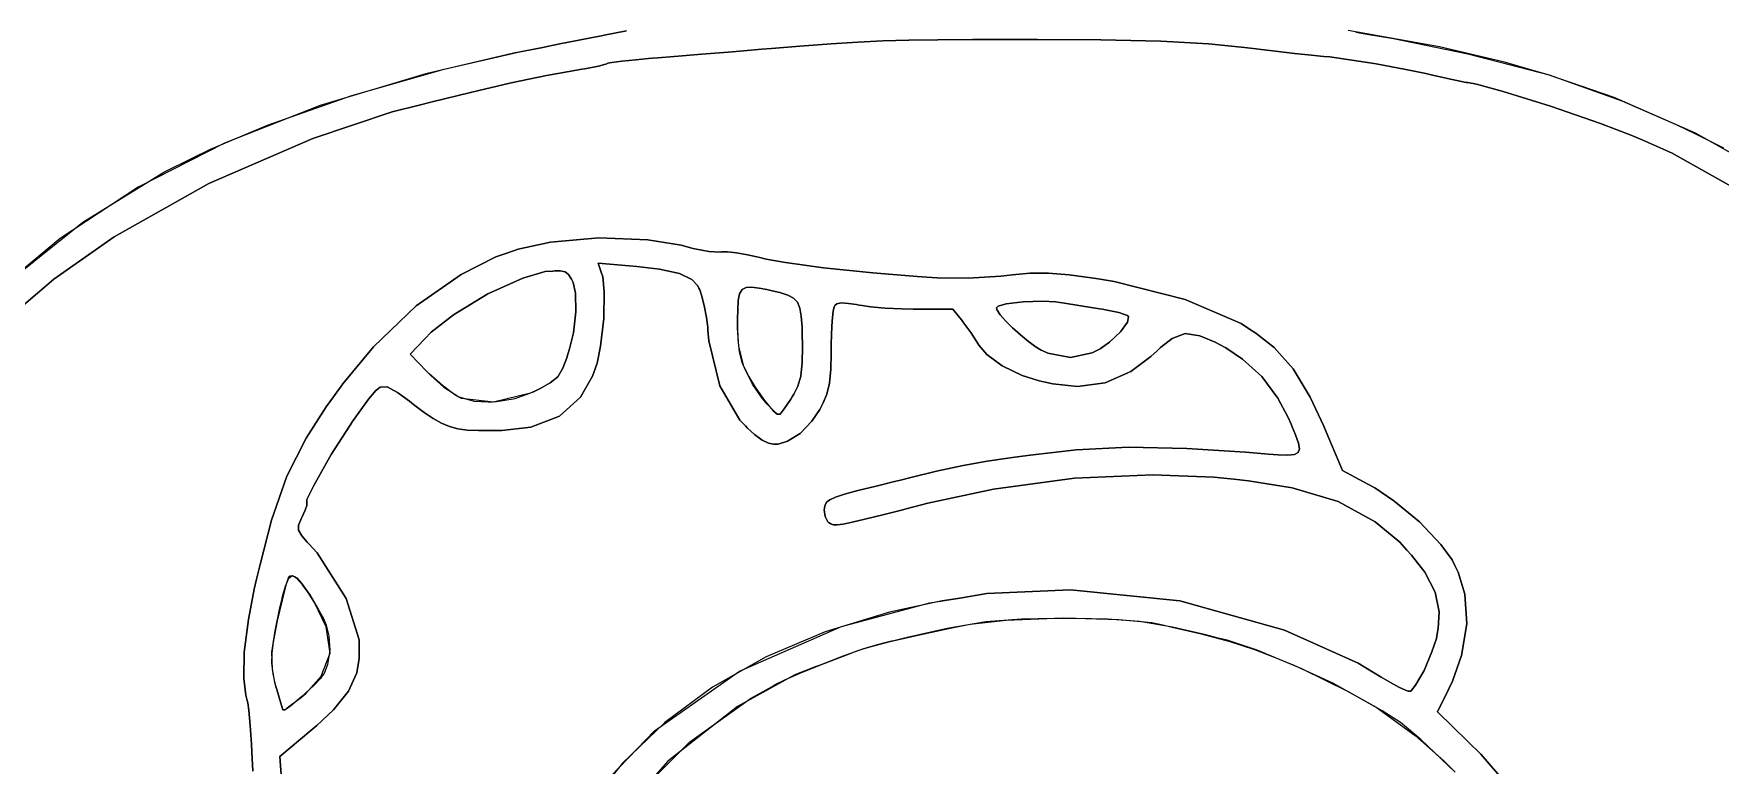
# Model space of a CAD drawing. Extents: x 0 to 13, y 0 to 16.7.
# Drawn here: x 4.449 to 9.139, y 11.753 to 13.787 of the extents above; entities that cross this region are included whole.
import ezdxf

# ---------------------------------------------------------------- set-up
doc = ezdxf.new("R2010")
doc.units = 0
doc.layers.get('0').update_dxf_attribs({"linetype": 'CONTINUOUS'})

msp = doc.modelspace()

# ---------------------------------------------------------------- linework, layer by layer
at = {"color": 0}
for points in [[(4.31847, 13.0494), (4.58496, 13.2631), (4.81071, 13.4018), (4.8896, 13.4407), (4.94081, 13.4659), (5.0989, 13.5327), (5.33371, 13.6155), (5.59022, 13.6881), (5.79563, 13.7356), (5.86458, 13.749), (5.87642, 13.7514), (5.91206, 13.7586), (5.96013, 13.7681), (6.00315, 13.7766), (6.02735, 13.7816), (6.03543, 13.7833), (6.0969, 13.7948)], [(8.12603, 13.7918), (8.16146, 13.7854), (8.23058, 13.7734), (8.43707, 13.7315), (8.66351, 13.6724), (8.86572, 13.6009), (9.01878, 13.5339), (9.06874, 13.5094), (9.14844, 13.47)], [(9.24431, 13.3203), (9.00521, 13.4551), (8.92188, 13.4916), (8.89333, 13.5043), (8.80588, 13.5378), (8.66754, 13.5858), (8.53526, 13.6266), (8.46115, 13.6467), (8.4375, 13.651), (8.43251, 13.6519), (8.39344, 13.6595), (8.34711, 13.6698), (8.33854, 13.6719), (8.3201, 13.6762), (8.26437, 13.6878), (8.18201, 13.703), (8.10237, 13.7157), (8.05296, 13.7224), (8.03646, 13.724), (8.02789, 13.7248), (8.00228, 13.7274), (7.95557, 13.7324), (7.9024, 13.7385), (7.86231, 13.7432), (7.84896, 13.7448), (7.81565, 13.7487), (7.7156, 13.7587), (7.58306, 13.7668), (7.4165, 13.7705), (7.24001, 13.771), (7.18126, 13.7708), (7.15104, 13.7708), (7.06054, 13.7708), (6.96322, 13.7703), (6.88217, 13.7692), (6.81039, 13.7671), (6.74078, 13.7638), (6.66618, 13.759), (6.57958, 13.7524), (6.50032, 13.746), (6.47396, 13.7438), (6.4534, 13.7421), (6.39182, 13.7371), (6.30701, 13.7301), (6.2296, 13.7237), (6.18474, 13.72), (6.16982, 13.7188), (6.15821, 13.7178), (6.12354, 13.7147), (6.08447, 13.7107), (6.05653, 13.707), (6.04503, 13.705), (6.04372, 13.7042), (6.04243, 13.7034), (6.01921, 13.6972), (5.9815, 13.6898), (5.97293, 13.6885), (5.94835, 13.6843), (5.87472, 13.6706), (5.77653, 13.6503), (5.66351, 13.6241), (5.55643, 13.5977), (5.52083, 13.5885), (5.44586, 13.5697), (5.22537, 13.4957), (4.93619, 13.3702), (4.67236, 13.2219), (4.50444, 13.1048), (4.45313, 13.0604), (4.40869, 13.0222)], [(5.05778, 11.7365), (5.05729, 11.7552), (5.05669, 11.7692), (5.05442, 11.8109), (5.05072, 11.8629), (5.04671, 11.9054), (5.044, 11.9266), (5.04269, 11.9323), (5.03879, 11.9474), (5.03299, 11.9941), (5.03381, 12.0675), (5.04563, 12.1576), (5.06228, 12.2419), (5.06874, 12.2698), (5.07818, 12.3112), (5.11014, 12.4345), (5.15246, 12.5566), (5.20628, 12.6622), (5.26237, 12.749), (5.28228, 12.7771), (5.30806, 12.8134), (5.39382, 12.9162), (5.51247, 13.0299), (5.63732, 13.1175), (5.73394, 13.1662), (5.76768, 13.1781), (5.79628, 13.1883), (5.88612, 13.2074), (6.02067, 13.2196), (6.15657, 13.2142), (6.2494, 13.1995), (6.27919, 13.1907), (6.287, 13.1886), (6.32656, 13.1812), (6.35781, 13.1795), (6.36143, 13.1802), (6.36507, 13.1808), (6.37788, 13.1803), (6.40321, 13.1775), (6.43425, 13.1722), (6.45942, 13.1667), (6.46772, 13.1646), (6.48546, 13.16), (6.53993, 13.1504), (6.64556, 13.1362), (6.78207, 13.1224), (6.90565, 13.1123), (6.94689, 13.1094), (6.96169, 13.1081), (7.0479, 13.1069), (7.13829, 13.1125), (7.15522, 13.1146), (7.17106, 13.1164), (7.21881, 13.1208), (7.27094, 13.1216), (7.32878, 13.1166), (7.38926, 13.1083), (7.4094, 13.1052), (7.45389, 13.0982), (7.65104, 13.0483), (7.80647, 12.9812), (7.83018, 12.9656), (7.84793, 12.9539), (7.89817, 12.914), (7.95156, 12.8547), (7.99864, 12.7767), (8.0364, 12.6961), (8.0479, 12.6687), (8.08854, 12.5719), (8.1594, 12.5344), (8.17828, 12.5243), (8.23182, 12.488), (8.30246, 12.4292), (8.36193, 12.3665), (8.39344, 12.3239), (8.40104, 12.3083), (8.41021, 12.2896), (8.4286, 12.2288), (8.43474, 12.1457), (8.41965, 12.0577), (8.39421, 11.9862), (8.38336, 11.9635), (8.35314, 11.901), (8.4375, 11.8187), (8.47325, 11.7837), (8.57146, 11.6694)], [(6.02989, 11.6973), (6.17535, 11.8481), (6.41157, 12.0147), (6.69564, 12.1386), (6.94086, 12.2044), (7.02399, 12.2177), (7.09988, 12.2301), (7.33214, 12.2406), (7.63644, 12.2102), (7.92746, 12.1287), (8.13238, 12.0366), (8.19586, 11.9979), (8.20226, 11.994), (8.22194, 11.9825), (8.24539, 11.9699), (8.26361, 11.9615), (8.27138, 11.9583), (8.27399, 11.9583), (8.27849, 11.9583), (8.29199, 11.9749), (8.31532, 12.0158), (8.33751, 12.0678), (8.34961, 12.105), (8.35211, 12.1177), (8.35508, 12.1327), (8.35764, 12.1788), (8.34657, 12.2344), (8.31717, 12.29), (8.28093, 12.3366), (8.26768, 12.351), (8.24767, 12.3727), (8.17931, 12.4298), (8.07628, 12.4862), (7.94863, 12.5242), (7.82715, 12.5439), (7.78646, 12.5479), (7.73047, 12.5534), (7.56158, 12.5603), (7.34283, 12.5513), (7.11806, 12.5201), (6.93522, 12.4812), (6.875, 12.4656), (6.85872, 12.4615), (6.80985, 12.4491), (6.76058, 12.4368), (6.72461, 12.4282), (6.6996, 12.4231), (6.683, 12.4209), (6.67242, 12.4213), (6.66536, 12.4238), (6.66081, 12.427), (6.6594, 12.4281), (6.65728, 12.43), (6.64974, 12.4447), (6.64735, 12.4631), (6.64789, 12.4667), (6.64811, 12.4691), (6.64953, 12.4761), (6.65369, 12.4839), (6.6626, 12.4909), (6.6786, 12.498), (6.704, 12.5062), (6.74104, 12.5163), (6.79204, 12.5292), (6.8425, 12.5417), (6.85938, 12.5458), (6.88422, 12.5521), (6.9591, 12.5703), (7.03386, 12.5866), (7.10075, 12.5985), (7.15799, 12.6068), (7.17708, 12.6094), (7.21957, 12.6151), (7.3476, 12.6296), (7.49371, 12.6375), (7.65549, 12.6337), (7.81862, 12.623), (7.87294, 12.6188), (7.88206, 12.6181), (7.90961, 12.6162), (7.93674, 12.6154), (7.95514, 12.6172), (7.9656, 12.6228), (7.96907, 12.633), (7.96636, 12.6488), (7.95833, 12.6712), (7.949, 12.6936), (7.94586, 12.7011), (7.93787, 12.7197), (7.90875, 12.7734), (7.86404, 12.8334), (7.81076, 12.8824), (7.76432, 12.9134), (7.74794, 12.9219), (7.73415, 12.9289), (7.69157, 12.9472), (7.65104, 12.9534), (7.61518, 12.9398), (7.5829, 12.9144), (7.57292, 12.9052), (7.55599, 12.8895), (7.50006, 12.8481), (7.4285, 12.8158), (7.35124, 12.8064), (7.28347, 12.813), (7.26144, 12.8177), (7.24517, 12.8213), (7.19754, 12.8368), (7.14242, 12.8631), (7.09944, 12.8948), (7.07688, 12.9205), (7.07189, 12.9302), (7.07004, 12.9334), (7.05479, 12.9564), (7.03592, 12.982), (7.03228, 12.9864), (7.00521, 13.0208), (6.90522, 13.0208), (6.89437, 13.0208), (6.86193, 13.0217), (6.81717, 13.0242), (6.77626, 13.0279), (6.75256, 13.0309), (6.74479, 13.0323), (6.73725, 13.0336), (6.71468, 13.0369), (6.69476, 13.0382), (6.68267, 13.0357), (6.67708, 13.0311), (6.67606, 13.0292), (6.67475, 13.0274), (6.67236, 13.0158), (6.66938, 12.9889), (6.66737, 12.9526), (6.66667, 12.921), (6.66667, 12.9104), (6.66667, 12.8964), (6.66581, 12.8541), (6.66222, 12.815), (6.65435, 12.7843), (6.64442, 12.7608), (6.64063, 12.7532), (6.63482, 12.7418), (6.61307, 12.7096), (6.58057, 12.6757), (6.54551, 12.6537), (6.51915, 12.6458), (6.51042, 12.6458), (6.50592, 12.6458), (6.4924, 12.6483), (6.47433, 12.6565), (6.45372, 12.6722), (6.43431, 12.6905), (6.42811, 12.6969), (6.41297, 12.7125), (6.35726, 12.8082), (6.32656, 12.9326), (6.32394, 12.9625), (6.32314, 12.9713), (6.31956, 12.9976), (6.31337, 13.0314), (6.30621, 13.0599), (6.30126, 13.0748), (6.29893, 13.0792), (6.29542, 13.086), (6.27908, 13.1036), (6.24463, 13.1206), (6.18892, 13.1325), (6.12614, 13.1399), (6.10519, 13.1417), (6.01878, 13.149), (6.02707, 13.124), (6.03119, 13.1111), (6.03483, 13.0696), (6.03396, 12.9954), (6.02544, 12.9185), (6.01579, 12.8704), (6.01042, 12.8552), (6.00276, 12.8345), (5.96929, 12.7762), (5.91129, 12.7232), (5.83122, 12.6932), (5.75076, 12.6835), (5.72396, 12.6833), (5.71442, 12.6833), (5.68576, 12.6834), (5.65446, 12.6849), (5.6281, 12.6884), (5.60482, 12.6944), (5.58274, 12.7036), (5.56, 12.7166), (5.53478, 12.7339), (5.51253, 12.7506), (5.50521, 12.7562), (5.49414, 12.7648), (5.46013, 12.7894), (5.43137, 12.8046), (5.41217, 12.8039), (5.39925, 12.7937), (5.39583, 12.7896), (5.3801, 12.7711), (5.33751, 12.7115), (5.27626, 12.6164), (5.22792, 12.5303), (5.20833, 12.492), (5.20833, 12.4792), (5.20833, 12.4749), (5.20361, 12.4622), (5.19476, 12.4417), (5.19271, 12.4375), (5.19054, 12.4333), (5.18494, 12.4202), (5.18485, 12.4065), (5.19412, 12.3909), (5.20931, 12.3734), (5.21457, 12.3677), (5.23693, 12.3438), (5.31793, 12.2163), (5.35417, 12.101), (5.35417, 12.0625), (5.35417, 12.0492), (5.34722, 12.0092), (5.32443, 11.9589), (5.28293, 11.907), (5.23622, 11.8627), (5.21978, 11.849), (5.13336, 11.7771), (5.1396, 11.6875)], [(8.40207, 11.7329), (8.30643, 11.8238), (8.24946, 11.8716), (8.22917, 11.8844), (8.19879, 11.9036), (8.10488, 11.9568), (7.97575, 12.0208), (7.85092, 12.0725), (7.76779, 12.1004), (7.73958, 12.1073), (7.70861, 12.115), (7.61546, 12.1367), (7.52431, 12.1526), (7.43528, 12.1592), (7.34706, 12.1604), (7.31771, 12.1604), (7.28733, 12.1606), (7.19624, 12.1592), (7.09711, 12.1512), (6.98893, 12.1325), (6.87761, 12.1077), (6.8406, 12.099), (6.83442, 12.0975), (6.81597, 12.0932), (6.79471, 12.0877), (6.77468, 12.082), (6.7539, 12.0754), (6.73025, 12.0672), (6.70171, 12.0566), (6.66629, 12.0432), (6.63292, 12.0303), (6.62185, 12.026), (6.56569, 12.0044), (6.40642, 11.9158), (6.21262, 11.7638), (6.051, 11.5802)]]:
    msp.add_lwpolyline(points, dxfattribs=at)
at = {"color": 7}
for points in [[(6.0969, 13.7948), (6.03543, 13.7833), (6.02735, 13.7816), (6.00315, 13.7766), (5.96013, 13.7681), (5.91206, 13.7586), (5.87642, 13.7514), (5.86458, 13.749), (5.78288, 13.7332), (5.53965, 13.6758), (5.2455, 13.5876), (4.97949, 13.4827), (4.73931, 13.3599), (4.52246, 13.2178), (4.3265, 13.055)], [(9.2786, 13.3934), (9.07026, 13.5104), (8.84369, 13.6095), (8.66086, 13.6731), (8.59896, 13.6907), (8.5395, 13.7077), (8.35867, 13.7503), (8.10428, 13.7957)], [(4.40869, 13.0222), (4.45313, 13.0604), (4.50444, 13.1048), (4.67236, 13.2219), (4.93619, 13.3702), (5.22537, 13.4957), (5.44586, 13.5697), (5.52083, 13.5885), (5.55643, 13.5977), (5.66351, 13.6241), (5.77653, 13.6503), (5.87472, 13.6706), (5.94835, 13.6843), (5.97293, 13.6885), (5.9815, 13.6898), (6.01921, 13.6972), (6.04243, 13.7034), (6.04372, 13.7042), (6.04503, 13.705), (6.05653, 13.707), (6.08447, 13.7107), (6.12354, 13.7147), (6.15821, 13.7178), (6.16982, 13.7188), (6.18474, 13.72), (6.2296, 13.7237), (6.30701, 13.7301), (6.39182, 13.7371), (6.4534, 13.7421), (6.47396, 13.7438), (6.50032, 13.746), (6.57958, 13.7524), (6.66618, 13.759), (6.74078, 13.7638), (6.81039, 13.7671), (6.88217, 13.7692), (6.96322, 13.7703), (7.06054, 13.7708), (7.15104, 13.7708), (7.18126, 13.7708), (7.24001, 13.771), (7.4165, 13.7705), (7.58306, 13.7668), (7.7156, 13.7587), (7.81565, 13.7487), (7.84896, 13.7448), (7.86231, 13.7432), (7.9024, 13.7385), (7.95557, 13.7324), (8.00228, 13.7274), (8.02789, 13.7248), (8.03646, 13.724), (8.05296, 13.7224), (8.10237, 13.7157), (8.18201, 13.703), (8.26437, 13.6878), (8.3201, 13.6762), (8.33854, 13.6719), (8.34711, 13.6698), (8.39344, 13.6595), (8.43251, 13.6519), (8.4375, 13.651), (8.46115, 13.6467), (8.53526, 13.6266), (8.66754, 13.5858), (8.80588, 13.5378), (8.89333, 13.5043), (8.92188, 13.4916), (9.00521, 13.4551), (9.24431, 13.3203)], [(8.57146, 11.6694), (8.47325, 11.7837), (8.4375, 11.8187), (8.35314, 11.901), (8.38336, 11.9635), (8.39421, 11.9862), (8.41965, 12.0577), (8.43474, 12.1457), (8.4286, 12.2288), (8.41021, 12.2896), (8.40104, 12.3083), (8.39344, 12.3239), (8.36193, 12.3665), (8.30246, 12.4292), (8.23182, 12.488), (8.17828, 12.5243), (8.1594, 12.5344), (8.08854, 12.5719), (8.0479, 12.6687), (8.0364, 12.6961), (7.99864, 12.7767), (7.95156, 12.8547), (7.89817, 12.914), (7.84793, 12.9539), (7.83018, 12.9656), (7.80647, 12.9812), (7.65104, 13.0483), (7.45389, 13.0982), (7.4094, 13.1052), (7.38926, 13.1083), (7.32878, 13.1166), (7.27094, 13.1216), (7.21881, 13.1208), (7.17106, 13.1164), (7.15522, 13.1146), (7.13829, 13.1125), (7.0479, 13.1069), (6.96169, 13.1081), (6.94689, 13.1094), (6.90565, 13.1123), (6.78207, 13.1224), (6.64556, 13.1362), (6.53993, 13.1504), (6.48546, 13.16), (6.46772, 13.1646), (6.45942, 13.1667), (6.43425, 13.1722), (6.40321, 13.1775), (6.37788, 13.1803), (6.36507, 13.1808), (6.36143, 13.1802), (6.35781, 13.1795), (6.32656, 13.1812), (6.287, 13.1886), (6.27919, 13.1907), (6.2494, 13.1995), (6.15657, 13.2142), (6.02067, 13.2196), (5.88612, 13.2074), (5.79628, 13.1883), (5.76768, 13.1781), (5.73394, 13.1662), (5.63732, 13.1175), (5.51247, 13.0299), (5.39382, 12.9162), (5.30806, 12.8134), (5.28228, 12.7771), (5.26237, 12.749), (5.20628, 12.6622), (5.15246, 12.5566), (5.11014, 12.4345), (5.07818, 12.3112), (5.06874, 12.2698), (5.06228, 12.2419), (5.04563, 12.1576), (5.03381, 12.0675), (5.03299, 11.9941), (5.03879, 11.9474), (5.04269, 11.9323), (5.044, 11.9266), (5.04671, 11.9054), (5.05072, 11.8629), (5.05442, 11.8109), (5.05669, 11.7692), (5.05729, 11.7552), (5.05778, 11.7365)], [(5.1396, 11.6875), (5.13336, 11.7771), (5.21978, 11.849), (5.23622, 11.8627), (5.28293, 11.907), (5.32443, 11.9589), (5.34722, 12.0092), (5.35417, 12.0492), (5.35417, 12.0625), (5.35417, 12.101), (5.31793, 12.2163), (5.23693, 12.3438), (5.21457, 12.3677), (5.20931, 12.3734), (5.19412, 12.3909), (5.18485, 12.4065), (5.18494, 12.4202), (5.19054, 12.4333), (5.19271, 12.4375), (5.19476, 12.4417), (5.20361, 12.4622), (5.20833, 12.4749), (5.20833, 12.4792), (5.20833, 12.492), (5.22792, 12.5303), (5.27626, 12.6164), (5.33751, 12.7115), (5.3801, 12.7711), (5.39583, 12.7896), (5.39925, 12.7937), (5.41217, 12.8039), (5.43137, 12.8046), (5.46013, 12.7894), (5.49414, 12.7648), (5.50521, 12.7562), (5.51253, 12.7506), (5.53478, 12.7339), (5.56, 12.7166), (5.58274, 12.7036), (5.60482, 12.6944), (5.6281, 12.6884), (5.65446, 12.6849), (5.68576, 12.6834), (5.71442, 12.6833), (5.72396, 12.6833), (5.75076, 12.6835), (5.83122, 12.6932), (5.91129, 12.7232), (5.96929, 12.7762), (6.00276, 12.8345), (6.01042, 12.8552), (6.01579, 12.8704), (6.02544, 12.9185), (6.03396, 12.9954), (6.03483, 13.0696), (6.03119, 13.1111), (6.02707, 13.124), (6.01878, 13.149), (6.10519, 13.1417), (6.12614, 13.1399), (6.18892, 13.1325), (6.24463, 13.1206), (6.27908, 13.1036), (6.29542, 13.086), (6.29893, 13.0792), (6.30126, 13.0748), (6.30621, 13.0599), (6.31337, 13.0314), (6.31956, 12.9976), (6.32314, 12.9713), (6.32394, 12.9625), (6.32656, 12.9326), (6.35726, 12.8082), (6.41297, 12.7125), (6.42811, 12.6969), (6.43431, 12.6905), (6.45372, 12.6722), (6.47433, 12.6565), (6.4924, 12.6483), (6.50592, 12.6458), (6.51042, 12.6458), (6.51915, 12.6458), (6.54551, 12.6537), (6.58057, 12.6757), (6.61307, 12.7096), (6.63482, 12.7418), (6.64063, 12.7532), (6.64442, 12.7608), (6.65435, 12.7843), (6.66222, 12.815), (6.66581, 12.8541), (6.66667, 12.8964), (6.66667, 12.9104), (6.66667, 12.921), (6.66737, 12.9526), (6.66938, 12.9889), (6.67236, 13.0158), (6.67475, 13.0274), (6.67606, 13.0292), (6.67708, 13.0311), (6.68267, 13.0357), (6.69476, 13.0382), (6.71468, 13.0369), (6.73725, 13.0336), (6.74479, 13.0323), (6.75256, 13.0309), (6.77626, 13.0279), (6.81717, 13.0242), (6.86193, 13.0217), (6.89437, 13.0208), (6.90522, 13.0208), (7.00521, 13.0208), (7.03228, 12.9864), (7.03592, 12.982), (7.05479, 12.9564), (7.07004, 12.9334), (7.07189, 12.9302), (7.07688, 12.9205), (7.09944, 12.8948), (7.14242, 12.8631), (7.19754, 12.8368), (7.24517, 12.8213), (7.26144, 12.8177), (7.28347, 12.813), (7.35124, 12.8064), (7.4285, 12.8158), (7.50006, 12.8481), (7.55599, 12.8895), (7.57292, 12.9052), (7.5829, 12.9144), (7.61518, 12.9398), (7.65104, 12.9534), (7.69157, 12.9472), (7.73415, 12.9289), (7.74794, 12.9219), (7.76432, 12.9134), (7.81076, 12.8824), (7.86404, 12.8334), (7.90875, 12.7734), (7.93787, 12.7197), (7.94586, 12.7011), (7.949, 12.6936), (7.95833, 12.6712), (7.96636, 12.6488), (7.96907, 12.633), (7.9656, 12.6228), (7.95514, 12.6172), (7.93674, 12.6154), (7.90961, 12.6162), (7.88206, 12.6181), (7.87294, 12.6188), (7.81862, 12.623), (7.65549, 12.6337), (7.49371, 12.6375), (7.3476, 12.6296), (7.21957, 12.6151), (7.17708, 12.6094), (7.15799, 12.6068), (7.10075, 12.5985), (7.03386, 12.5866), (6.9591, 12.5703), (6.88422, 12.5521), (6.85938, 12.5458), (6.8425, 12.5417), (6.79204, 12.5292), (6.74104, 12.5163), (6.704, 12.5062), (6.6786, 12.498), (6.6626, 12.4909), (6.65369, 12.4839), (6.64953, 12.4761), (6.64811, 12.4691), (6.64789, 12.4667), (6.64735, 12.4631), (6.64974, 12.4447), (6.65728, 12.43), (6.6594, 12.4281), (6.66081, 12.427), (6.66536, 12.4238), (6.67242, 12.4213), (6.683, 12.4209), (6.6996, 12.4231), (6.72461, 12.4282), (6.76058, 12.4368), (6.80985, 12.4491), (6.85872, 12.4615), (6.875, 12.4656), (6.93522, 12.4812), (7.11806, 12.5201), (7.34283, 12.5513), (7.56158, 12.5603), (7.73047, 12.5534), (7.78646, 12.5479), (7.82715, 12.5439), (7.94863, 12.5242), (8.07628, 12.4862), (8.17931, 12.4298), (8.24767, 12.3727), (8.26768, 12.351), (8.28093, 12.3366), (8.31717, 12.29), (8.34657, 12.2344), (8.35764, 12.1788), (8.35508, 12.1327), (8.35211, 12.1177), (8.34961, 12.105), (8.33751, 12.0678), (8.31532, 12.0158), (8.29199, 11.9749), (8.27849, 11.9583), (8.27399, 11.9583), (8.27138, 11.9583), (8.26361, 11.9615), (8.24539, 11.9699), (8.22194, 11.9825), (8.20226, 11.994), (8.19586, 11.9979), (8.13238, 12.0366), (7.92746, 12.1287), (7.63644, 12.2102), (7.33214, 12.2406), (7.09988, 12.2301), (7.02399, 12.2177), (6.97493, 12.2099), (6.82921, 12.1779), (6.64968, 12.1233), (6.48551, 12.054), (6.33681, 11.9701), (6.20372, 11.8716), (6.08626, 11.7586), (5.98465, 11.6313)], [(6.09125, 11.634), (6.27376, 11.8173), (6.44206, 11.9385), (6.50206, 11.9719), (6.51079, 11.9768), (6.53771, 11.9902), (6.58425, 12.0108), (6.64692, 12.0359), (6.71007, 12.0599), (6.73122, 12.0677), (6.74104, 12.0716), (6.77149, 12.081), (6.83074, 12.0965), (6.9126, 12.1153), (6.99376, 12.1329), (7.02083, 12.1386), (7.05339, 12.1453), (7.15315, 12.1559), (7.31168, 12.1625), (7.46669, 12.1582), (7.55865, 12.1493), (7.58854, 12.1427), (7.61529, 12.1367), (7.69542, 12.1179), (7.77522, 12.0966), (7.84369, 12.0742), (7.89854, 12.0532), (7.91667, 12.0458), (7.95324, 12.0311), (8.06108, 11.9819), (8.1824, 11.9138), (8.29064, 11.8352), (8.37061, 11.7646), (8.39583, 11.7396)]]:
    msp.add_lwpolyline(points, dxfattribs=at)
at = {"color": 0}
for points in [[(5.84999, 12.7969), (5.85889, 12.8014), (5.88514, 12.8159), (5.90625, 12.8331), (5.92031, 12.8569), (5.9311, 12.8861), (5.93435, 12.8958), (5.93924, 12.9103), (5.94971, 12.9549), (5.95671, 13.0137), (5.95514, 13.0657), (5.94911, 13.0954), (5.94476, 13.1042), (5.94293, 13.1076), (5.93631, 13.1175), (5.92654, 13.125), (5.91282, 13.1279), (5.89768, 13.1276), (5.89268, 13.1271), (5.87142, 13.1255), (5.8086, 13.1073), (5.71143, 13.0641), (5.61583, 13.0053), (5.55447, 12.957), (5.53646, 12.9385), (5.49582, 12.8958), (5.54167, 12.8479), (5.5529, 12.8365), (5.58903, 12.8043), (5.63097, 12.7776), (5.67404, 12.765), (5.71229, 12.7629), (5.72499, 12.7636), (5.73589, 12.7641), (5.78749, 12.7728), (5.83903, 12.7914), (5.84999, 12.7969)], [(6.55832, 12.7771), (6.56244, 12.7843), (6.57383, 12.8065), (6.58251, 12.8346), (6.58615, 12.8726), (6.58658, 12.9166), (6.58649, 12.9313), (6.58632, 12.9412), (6.5855, 12.971), (6.58356, 13.0014), (6.57958, 13.0239), (6.57264, 13.0402), (6.56168, 13.0517), (6.54574, 13.0602), (6.52376, 13.0671), (6.50201, 13.0723), (6.49479, 13.0739), (6.48779, 13.0755), (6.46674, 13.0798), (6.44532, 13.0825), (6.42969, 13.0813), (6.41883, 13.0753), (6.412, 13.0635), (6.40821, 13.045), (6.40657, 13.0189), (6.40625, 12.9931), (6.40625, 12.9844), (6.40625, 12.9726), (6.40722, 12.9372), (6.41092, 12.9025), (6.41851, 12.8738), (6.42768, 12.8519), (6.43126, 12.8448), (6.43668, 12.8343), (6.45503, 12.8039), (6.48107, 12.7667), (6.50461, 12.7396), (6.51676, 12.7292), (6.52083, 12.7292), (6.52453, 12.7292), (6.53564, 12.7434), (6.55442, 12.7706), (6.55832, 12.7771)], [(7.40522, 12.9063), (7.41461, 12.911), (7.44081, 12.9295), (7.47146, 12.9581), (7.49056, 12.9848), (7.49365, 13.0001), (7.49164, 13.0021), (7.49035, 13.0034), (7.46674, 13.0114), (7.42914, 13.0195), (7.42085, 13.0208), (7.41249, 13.0221), (7.36063, 13.0302), (7.3099, 13.0383), (7.30208, 13.0396), (7.29031, 13.0417), (7.25435, 13.0435), (7.20008, 13.0418), (7.15306, 13.0356), (7.13069, 13.0297), (7.12706, 13.026), (7.12625, 13.0252), (7.12782, 13.0187), (7.13667, 13.0056), (7.15175, 12.9885), (7.17117, 12.9692), (7.19314, 12.9494), (7.21565, 12.931), (7.23699, 12.9157), (7.25043, 12.9074), (7.25521, 12.9052), (7.26872, 12.899), (7.33176, 12.8866), (7.39268, 12.8997), (7.40522, 12.9063)], [(5.18853, 11.9385), (5.20518, 11.9518), (5.24858, 11.9999), (5.27289, 12.0643), (5.26204, 12.1378), (5.22999, 12.2052), (5.21669, 12.226), (5.21197, 12.2333), (5.19672, 12.2544), (5.18056, 12.2723), (5.16813, 12.2798), (5.16069, 12.2785), (5.1594, 12.2771), (5.15756, 12.2756), (5.15121, 12.2565), (5.13932, 12.2117), (5.12625, 12.1541), (5.11724, 12.1097), (5.11458, 12.0948), (5.11333, 12.0872), (5.11074, 12.0641), (5.1104, 12.0361), (5.11399, 12.0068), (5.11957, 11.9806), (5.12185, 11.9719), (5.12446, 11.9628), (5.1359, 11.9254), (5.14176, 11.9063), (5.14378, 11.9063), (5.14746, 11.9063), (5.15869, 11.9158), (5.18306, 11.9341), (5.18853, 11.9385)]]:
    msp.add_lwpolyline(points, close=True, dxfattribs=at)
at = {"color": 7}
for points in [[(5.625, 12.7802), (5.62001, 12.7831), (5.58567, 12.8087), (5.54818, 12.8414), (5.54167, 12.8479), (5.49582, 12.8958), (5.53646, 12.9385), (5.55447, 12.957), (5.61583, 13.0053), (5.71143, 13.0641), (5.8086, 13.1073), (5.87142, 13.1255), (5.89268, 13.1271), (5.89768, 13.1276), (5.91282, 13.1279), (5.92654, 13.125), (5.93631, 13.1175), (5.94293, 13.1076), (5.94476, 13.1042), (5.94911, 13.0954), (5.95514, 13.0657), (5.95671, 13.0137), (5.94971, 12.9549), (5.93924, 12.9103), (5.93435, 12.8958), (5.9311, 12.8861), (5.92031, 12.8569), (5.90625, 12.8331), (5.88514, 12.8159), (5.85889, 12.8014), (5.84999, 12.7969), (5.82992, 12.787), (5.72771, 12.7628), (5.63851, 12.7729), (5.625, 12.7802)], [(6.48438, 12.7614), (6.47433, 12.7734), (6.44754, 12.8121), (6.42339, 12.8628), (6.41021, 12.9185), (6.40625, 12.9679), (6.40625, 12.9844), (6.40625, 12.9931), (6.40657, 13.0189), (6.40821, 13.045), (6.412, 13.0635), (6.41883, 13.0753), (6.42969, 13.0813), (6.44532, 13.0825), (6.46674, 13.0798), (6.48779, 13.0755), (6.49479, 13.0739), (6.50201, 13.0723), (6.52376, 13.0671), (6.54574, 13.0602), (6.56168, 13.0517), (6.57264, 13.0402), (6.57958, 13.0239), (6.58356, 13.0014), (6.5855, 12.971), (6.58632, 12.9412), (6.58649, 12.9313), (6.58658, 12.9166), (6.58615, 12.8726), (6.58251, 12.8346), (6.57383, 12.8065), (6.56244, 12.7843), (6.55832, 12.7771), (6.55442, 12.7706), (6.53564, 12.7434), (6.52453, 12.7292), (6.52083, 12.7292), (6.51731, 12.7292), (6.50689, 12.7387), (6.48828, 12.7571), (6.48438, 12.7614)], [(7.25521, 12.9052), (7.25043, 12.9074), (7.23699, 12.9157), (7.21565, 12.931), (7.19314, 12.9494), (7.17117, 12.9692), (7.15175, 12.9885), (7.13667, 13.0056), (7.12782, 13.0187), (7.12625, 13.0252), (7.12706, 13.026), (7.13069, 13.0297), (7.15306, 13.0356), (7.20008, 13.0418), (7.25435, 13.0435), (7.29031, 13.0417), (7.30208, 13.0396), (7.3099, 13.0383), (7.36063, 13.0302), (7.41249, 13.0221), (7.42085, 13.0208), (7.42914, 13.0195), (7.46674, 13.0114), (7.49035, 13.0034), (7.49164, 13.0021), (7.49365, 13.0001), (7.49056, 12.9848), (7.47146, 12.9581), (7.44081, 12.9295), (7.41461, 12.911), (7.40522, 12.9063), (7.39268, 12.8997), (7.33176, 12.8866), (7.26872, 12.899), (7.25521, 12.9052)], [(5.12185, 11.9719), (5.11887, 11.9837), (5.11242, 12.0198), (5.11143, 12.0671), (5.11979, 12.1267), (5.13351, 12.1904), (5.13857, 12.2115), (5.141, 12.2215), (5.14925, 12.2511), (5.15782, 12.2727), (5.16635, 12.2797), (5.17475, 12.2775), (5.17708, 12.276), (5.18072, 12.274), (5.19342, 12.2589), (5.21653, 12.2261), (5.24018, 12.187), (5.25439, 12.1603), (5.25836, 12.151), (5.26226, 12.1418), (5.26964, 12.1121), (5.27225, 12.0714), (5.26606, 12.033), (5.25608, 12.0081), (5.25103, 12.001), (5.24604, 11.9943), (5.22749, 11.9748), (5.19422, 11.9435), (5.16254, 11.9173), (5.14844, 11.9063), (5.14378, 11.9063), (5.14176, 11.9063), (5.1359, 11.9254), (5.12446, 11.9628), (5.12185, 11.9719)]]:
    msp.add_lwpolyline(points, close=True, dxfattribs=at)

doc.saveas('drawing.dxf')
